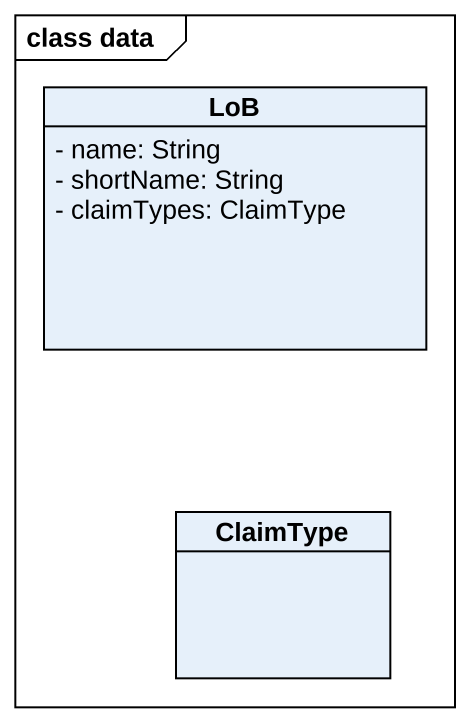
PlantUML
@startuml
mainframe class data
hide circle
hide empty members
skinparam classAttributeIconSize 0
class LoB {
  - name: String
  - shortName: String
  - claimTypes: ClaimType
}
class ClaimType
@enduml
